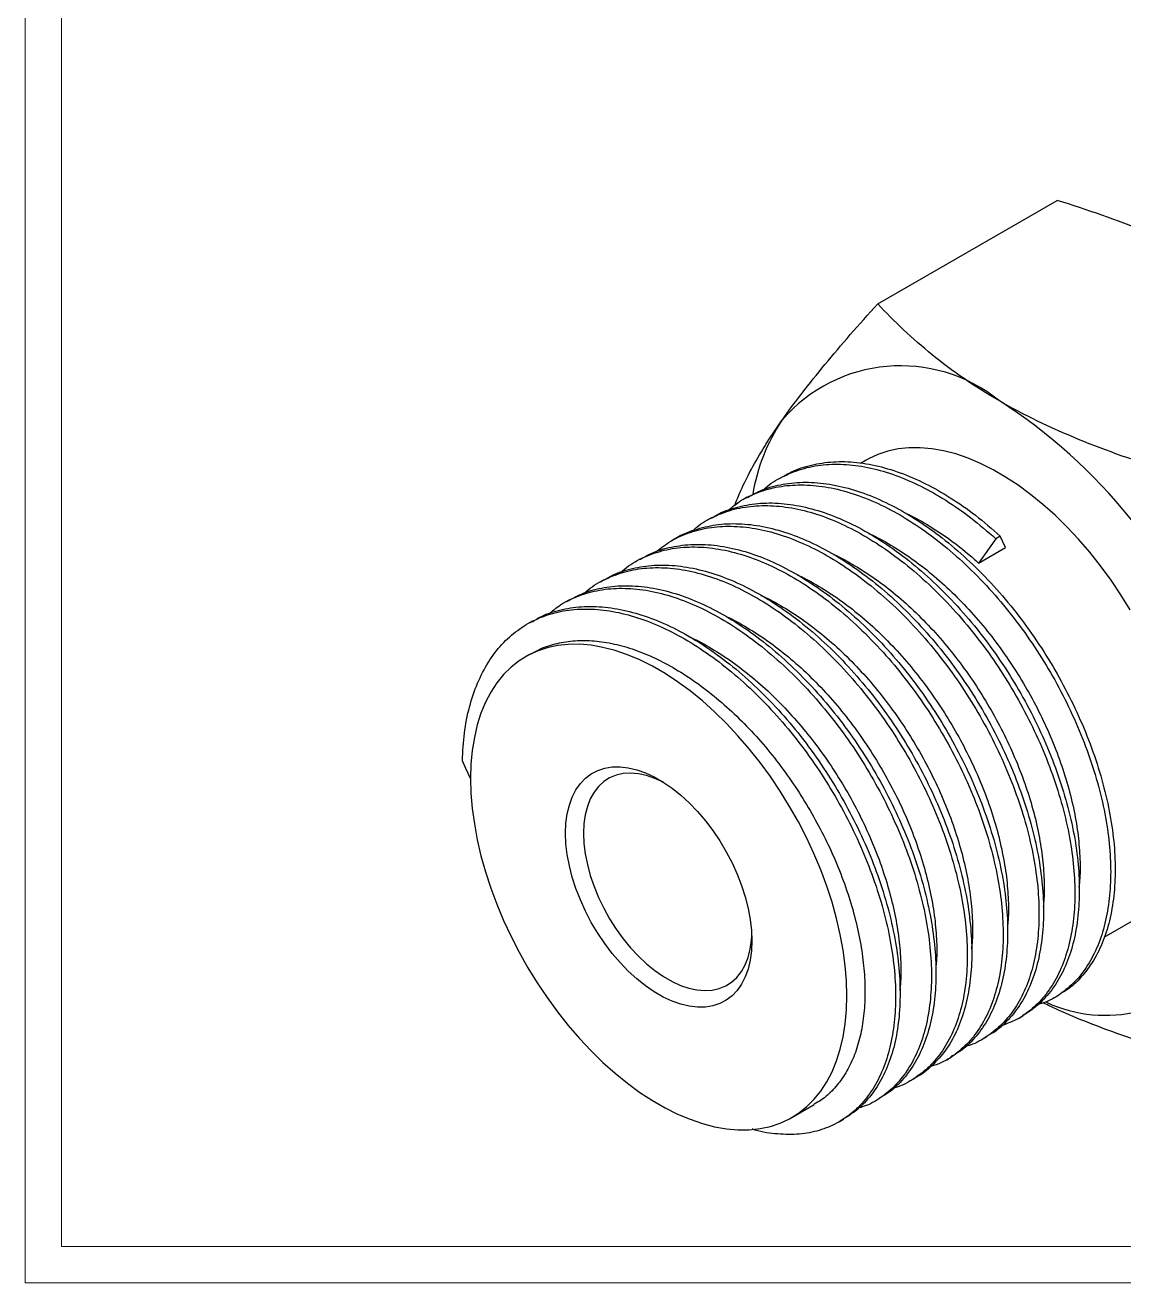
# Model space of a CAD drawing. Header units: millimetres. Extents: x 1419 to 2871, y 617 to 1285.
# Drawn here: x 2812.94 to 2830.27, y 1244.37 to 1264.22 of the extents above; entities that cross this region are included whole.
import ezdxf

# ---------------------------------------------------------------- set-up
doc = ezdxf.new("R2010")
doc.units = ezdxf.units.MM
doc.linetypes.add('SLD-Solid', pattern=[0])

msp = doc.modelspace()

# ---------------------------------------------------------------- linework, layer by layer
at = {"color": 5, "linetype": 'Continuous', "lineweight": 25}
for p, q in [((2826.388, 1259.826), (2829.217, 1261.459)), ((2826.207, 1257.358), (2826.118, 1257.307)), ((2824.895, 1257.101), (2824.824, 1257.06)), ((2824.329, 1256.774), (2824.258, 1256.733)), ((2823.763, 1256.448), (2823.693, 1256.407)), ((2828.322, 1256.159), (2828.251, 1256.118)), ((2828.404, 1255.979), (2828.322, 1256.159)), ((2823.198, 1256.121), (2823.127, 1256.08)), ((2828.251, 1256.118), (2827.98, 1255.734)), ((2827.98, 1255.734), (2828.404, 1255.979)), ((2822.632, 1255.794), (2822.561, 1255.754)), ((2822.066, 1255.468), (2821.995, 1255.427)), ((2821.501, 1255.141), (2821.43, 1255.101)), ((2820.935, 1254.815), (2820.864, 1254.774)), ((2820.904, 1254.297), (2820.833, 1254.256)), ((2829.962, 1249.827), (2830.407, 1250.084)), ((2829.174, 1248.872), (2829.244, 1248.912)), ((2828.608, 1248.545), (2828.679, 1248.586)), ((2828.042, 1248.219), (2828.113, 1248.26)), ((2827.477, 1247.892), (2827.548, 1247.933)), ((2826.911, 1247.566), (2826.982, 1247.606)), ((2826.345, 1247.239), (2826.416, 1247.28)), ((2825.033, 1246.981), (2825.386, 1247.185))]:
    msp.add_line(p, q, dxfattribs=at)
at = {"color": 3, "linetype": 'Continuous', "lineweight": 25}
msp.add_line((2825.779, 1246.912), (2825.85, 1246.953), dxfattribs=at)
at = {"color": 7, "linetype": 'SLD-Solid', "lineweight": 15}
for points in [[(2812.935, 1285.069), (2871.199, 1285.069), (2871.199, 1244.371), (2812.935, 1244.371)], [(2813.506, 1284.498), (2870.628, 1284.498), (2870.628, 1244.942), (2813.506, 1244.942)]]:
    msp.add_lwpolyline(points, close=True, dxfattribs=at)
at = {"color": 5, "linetype": 'Continuous', "lineweight": 25, "flags": 128}
for points in [[(2830.372, 1254.994), (2830.224, 1255.233), (2830.069, 1255.465), (2829.905, 1255.689), (2829.734, 1255.905), (2829.557, 1256.11), (2829.374, 1256.305), (2829.187, 1256.489), (2828.995, 1256.66), (2828.801, 1256.818), (2828.604, 1256.962), (2828.406, 1257.091), (2828.208, 1257.206), (2828.01, 1257.305), (2827.813, 1257.388), (2827.618, 1257.455), (2827.427, 1257.504), (2827.24, 1257.538), (2827.057, 1257.554), (2826.88, 1257.552), (2826.709, 1257.534), (2826.545, 1257.499), (2826.39, 1257.447), (2826.242, 1257.378), (2826.207, 1257.358)], [(2819.963, 1252.333), (2819.97, 1252.1), (2819.99, 1251.861), (2820.023, 1251.616), (2820.069, 1251.366), (2820.127, 1251.113), (2820.199, 1250.858), (2820.282, 1250.602), (2820.378, 1250.346), (2820.484, 1250.091), (2820.602, 1249.839), (2820.73, 1249.59), (2820.868, 1249.345), (2821.016, 1249.107), (2821.171, 1248.875), (2821.335, 1248.651), (2821.506, 1248.435), (2821.683, 1248.229), (2821.866, 1248.035), (2822.053, 1247.851), (2822.244, 1247.68), (2822.439, 1247.522), (2822.636, 1247.378), (2822.834, 1247.248), (2823.032, 1247.134), (2823.23, 1247.035), (2823.427, 1246.952), (2823.621, 1246.885), (2823.813, 1246.835), (2824, 1246.802), (2824.183, 1246.786), (2824.36, 1246.787), (2824.531, 1246.805), (2824.695, 1246.841), (2824.85, 1246.893), (2824.998, 1246.962), (2825.136, 1247.047), (2825.264, 1247.148), (2825.381, 1247.264), (2825.488, 1247.396), (2825.584, 1247.542), (2825.667, 1247.701), (2825.738, 1247.874), (2825.797, 1248.059), (2825.843, 1248.255), (2825.876, 1248.462), (2825.896, 1248.679), (2825.903, 1248.904), (2825.896, 1249.137), (2825.876, 1249.377), (2825.843, 1249.622), (2825.797, 1249.871), (2825.738, 1250.124), (2825.667, 1250.379), (2825.584, 1250.635), (2825.488, 1250.891), (2825.381, 1251.146), (2825.264, 1251.399), (2825.136, 1251.648), (2824.998, 1251.892), (2824.85, 1252.131), (2824.695, 1252.363), (2824.531, 1252.587), (2824.36, 1252.802), (2824.183, 1253.008), (2824, 1253.203), (2823.813, 1253.386), (2823.621, 1253.557), (2823.427, 1253.715), (2823.23, 1253.859), (2823.032, 1253.989), (2822.834, 1254.104), (2822.636, 1254.203), (2822.439, 1254.286), (2822.244, 1254.352), (2822.053, 1254.402), (2821.866, 1254.435), (2821.683, 1254.451), (2821.506, 1254.45), (2821.335, 1254.432), (2821.171, 1254.397), (2821.016, 1254.344), (2820.868, 1254.276), (2820.73, 1254.191), (2820.602, 1254.09), (2820.484, 1253.973), (2820.378, 1253.841), (2820.282, 1253.696), (2820.199, 1253.536), (2820.127, 1253.363), (2820.069, 1253.178), (2820.023, 1252.982), (2819.99, 1252.775), (2819.97, 1252.558), (2819.963, 1252.333)], [(2819.963, 1252.333), (2819.891, 1252.489), (2819.834, 1252.612)], [(2824.404, 1249.77), (2824.397, 1249.612), (2824.377, 1249.464), (2824.344, 1249.325), (2824.298, 1249.199), (2824.24, 1249.086), (2824.17, 1248.986), (2824.089, 1248.901), (2823.997, 1248.832), (2823.896, 1248.779), (2823.786, 1248.743), (2823.668, 1248.723), (2823.544, 1248.721), (2823.414, 1248.736), (2823.28, 1248.768), (2823.142, 1248.817), (2823.003, 1248.882), (2822.863, 1248.963), (2822.724, 1249.058), (2822.586, 1249.168), (2822.452, 1249.291), (2822.322, 1249.426), (2822.198, 1249.572), (2822.08, 1249.728), (2821.97, 1249.891), (2821.868, 1250.061), (2821.777, 1250.236), (2821.696, 1250.415), (2821.626, 1250.595), (2821.567, 1250.776), (2821.522, 1250.955), (2821.489, 1251.131), (2821.469, 1251.302), (2821.462, 1251.468), (2821.469, 1251.625), (2821.489, 1251.774), (2821.522, 1251.912), (2821.567, 1252.038), (2821.626, 1252.152), (2821.696, 1252.251), (2821.777, 1252.336), (2821.868, 1252.405), (2821.97, 1252.458), (2822.08, 1252.495), (2822.198, 1252.514), (2822.322, 1252.516), (2822.452, 1252.501), (2822.586, 1252.469), (2822.724, 1252.421), (2822.863, 1252.356), (2823.003, 1252.275), (2823.142, 1252.179), (2823.28, 1252.069), (2823.414, 1251.946), (2823.544, 1251.811), (2823.668, 1251.665), (2823.786, 1251.51), (2823.896, 1251.346), (2823.997, 1251.176), (2824.089, 1251.001), (2824.17, 1250.823), (2824.24, 1250.642), (2824.298, 1250.462), (2824.344, 1250.282), (2824.377, 1250.106), (2824.397, 1249.935), (2824.404, 1249.77)], [(2823.006, 1252.273), (2822.873, 1252.334), (2822.741, 1252.379), (2822.613, 1252.406), (2822.489, 1252.416), (2822.371, 1252.409), (2822.261, 1252.384), (2822.158, 1252.342), (2822.066, 1252.283), (2821.983, 1252.207), (2821.912, 1252.116), (2821.853, 1252.011), (2821.806, 1251.892), (2821.772, 1251.761), (2821.752, 1251.619), (2821.745, 1251.468), (2821.752, 1251.308), (2821.772, 1251.143), (2821.806, 1250.973), (2821.853, 1250.8), (2821.912, 1250.626), (2821.983, 1250.453), (2822.066, 1250.283), (2822.158, 1250.116), (2822.261, 1249.956), (2822.371, 1249.803), (2822.489, 1249.66), (2822.613, 1249.527), (2822.741, 1249.407), (2822.873, 1249.299), (2823.007, 1249.206), (2823.142, 1249.128), (2823.276, 1249.067), (2823.408, 1249.022), (2823.536, 1248.994), (2823.66, 1248.984), (2823.778, 1248.992), (2823.888, 1249.017), (2823.99, 1249.059), (2824.083, 1249.118), (2824.165, 1249.193), (2824.237, 1249.284), (2824.296, 1249.39), (2824.343, 1249.509), (2824.376, 1249.64), (2824.397, 1249.782), (2824.402, 1249.854)]]:
    msp.add_lwpolyline(points, dxfattribs=at)
at = {"color": 5, "linetype": 'Continuous', "lineweight": 25}
for centre, radius, start, end in [((2826.75, 1256.378), 2.469, 50.8996, 139.3194), ((2823.683, 1251.065), 8.581, 20.1963, 57.3928), ((2827.323, 1256.346), 2.945, 146.1413, 170.8166), ((2829.983, 1250.811), 2.217, 245.0892, 322.2753)]:
    msp.add_arc(centre, radius, start, end, dxfattribs=at)
for points, knots in [([(2831.871, 1260.351), (2831.484, 1260.574), (2831.056, 1260.78), (2830.163, 1261.147), (2829.697, 1261.309), (2829.217, 1261.459)], [0, 0, 0, 0, 0.5, 0.5, 1, 1, 1, 1]), ([(2824.878, 1257.987), (2824.975, 1258.125), (2825.081, 1258.269), (2825.308, 1258.563), (2825.429, 1258.714), (2825.81, 1259.176), (2826.09, 1259.496), (2826.388, 1259.826)], [0, 0, 0, 0, 0.25, 0.25, 0.5, 0.5, 1, 1, 1, 1]), ([(2828.307, 1258.294), (2827.92, 1258.517), (2827.563, 1258.764), (2826.929, 1259.279), (2826.647, 1259.549), (2826.388, 1259.826)], [0, 0, 0, 0, 0.5, 0.5, 1, 1, 1, 1]), ([(2830.961, 1257.186), (2830.478, 1257.336), (2830.004, 1257.502), (2829.112, 1257.869), (2828.694, 1258.07), (2828.307, 1258.294)], [0, 0, 0, 0, 0.5, 0.5, 1, 1, 1, 1]), ([(2824.132, 1256.644), (2824.162, 1256.722), (2824.233, 1256.901), (2824.389, 1257.212), (2824.566, 1257.517), (2824.734, 1257.78), (2824.83, 1257.918), (2824.878, 1257.987)], [0, 0, 0, 0, 0.201072, 0.464145, 0.731113, 0.865557, 1, 1, 1, 1]), ([(2824.591, 1256.894), (2824.598, 1256.901), (2824.684, 1256.986), (2824.882, 1257.099), (2825.186, 1257.228), (2825.526, 1257.293), (2825.891, 1257.299), (2826.275, 1257.243), (2826.67, 1257.127), (2827.067, 1256.956), (2827.465, 1256.73), (2827.863, 1256.455), (2828.121, 1256.231), (2828.251, 1256.118)], [0, 0, 0, 0, 0.008534, 0.106057, 0.204306, 0.304031, 0.404539, 0.505101, 0.604988, 0.703497, 0.800897, 0.899855, 1, 1, 1, 1]), ([(2824.906, 1257.102), (2824.922, 1257.113), (2825.029, 1257.185), (2825.26, 1257.265), (2825.596, 1257.335), (2825.962, 1257.34), (2826.346, 1257.284), (2826.74, 1257.168), (2827.138, 1256.996), (2827.535, 1256.771), (2827.933, 1256.496), (2828.192, 1256.272), (2828.322, 1256.159)], [0, 0, 0, 0, 0.019168, 0.126966, 0.236385, 0.346662, 0.456998, 0.566593, 0.674678, 0.781545, 0.890121, 1, 1, 1, 1]), ([(2824.023, 1256.561), (2824.083, 1256.61), (2824.227, 1256.73), (2824.496, 1256.856), (2824.821, 1256.948), (2825.177, 1256.977), (2825.555, 1256.946), (2825.946, 1256.854), (2826.343, 1256.704), (2826.741, 1256.5), (2827.138, 1256.243), (2827.533, 1255.935), (2827.919, 1255.578), (2828.287, 1255.181), (2828.63, 1254.752), (2828.941, 1254.3), (2829.22, 1253.828), (2829.466, 1253.339), (2829.675, 1252.837), (2829.844, 1252.333), (2829.966, 1251.837), (2830.042, 1251.361), (2830.071, 1250.908), (2830.054, 1250.483), (2829.992, 1250.086), (2829.883, 1249.727), (2829.729, 1249.413), (2829.535, 1249.15), (2829.303, 1248.946), (2829.096, 1248.816), (2828.959, 1248.776), (2828.92, 1248.764)], [0, 0, 0, 0, 0.024745, 0.059721, 0.095294, 0.131248, 0.167327, 0.203267, 0.238811, 0.273766, 0.309008, 0.344773, 0.380812, 0.416864, 0.452666, 0.487969, 0.522895, 0.558389, 0.594302, 0.630379, 0.666356, 0.701976, 0.737001, 0.772144, 0.807846, 0.843861, 0.879927, 0.915784, 0.951176, 0.986084, 1, 1, 1, 1]), ([(2824.331, 1256.77), (2824.409, 1256.812), (2824.584, 1256.907), (2824.893, 1256.987), (2825.248, 1257.019), (2825.625, 1256.987), (2826.017, 1256.895), (2826.414, 1256.745), (2826.811, 1256.541), (2827.209, 1256.284), (2827.604, 1255.976), (2827.99, 1255.619), (2828.358, 1255.222), (2828.7, 1254.793), (2829.011, 1254.34), (2829.29, 1253.868), (2829.536, 1253.38), (2829.746, 1252.878), (2829.914, 1252.374), (2830.037, 1251.878), (2830.113, 1251.402), (2830.142, 1250.949), (2830.125, 1250.523), (2830.063, 1250.127), (2829.954, 1249.768), (2829.801, 1249.453), (2829.604, 1249.194), (2829.434, 1249.027), (2829.321, 1248.965), (2829.298, 1248.952)], [0, 0, 0, 0, 0.030706, 0.068984, 0.107672, 0.146494, 0.185168, 0.223415, 0.261028, 0.298951, 0.337436, 0.376216, 0.415009, 0.453534, 0.491521, 0.529104, 0.567297, 0.605942, 0.644762, 0.683475, 0.721804, 0.759493, 0.797308, 0.835726, 0.874479, 0.913288, 0.951872, 0.989956, 1, 1, 1, 1]), ([(2823.468, 1256.243), (2823.489, 1256.263), (2823.592, 1256.359), (2823.81, 1256.477), (2824.121, 1256.593), (2824.467, 1256.646), (2824.836, 1256.64), (2825.223, 1256.571), (2825.619, 1256.444), (2826.017, 1256.261), (2826.414, 1256.025), (2826.811, 1255.737), (2827.202, 1255.399), (2827.578, 1255.017), (2827.931, 1254.6), (2828.255, 1254.156), (2828.547, 1253.691), (2828.806, 1253.209), (2829.031, 1252.711), (2829.216, 1252.207), (2829.357, 1251.707), (2829.452, 1251.221), (2829.499, 1250.759), (2829.501, 1250.322), (2829.457, 1249.914), (2829.366, 1249.539), (2829.23, 1249.206), (2829.051, 1248.922), (2828.834, 1248.694), (2828.596, 1248.523), (2828.418, 1248.458), (2828.335, 1248.428)], [0, 0, 0, 0, 0.00939, 0.044267, 0.079582, 0.115378, 0.151401, 0.18739, 0.223085, 0.258238, 0.293191, 0.32874, 0.364664, 0.400705, 0.4366, 0.472094, 0.507004, 0.542227, 0.577966, 0.613971, 0.649982, 0.685738, 0.720987, 0.755885, 0.791356, 0.82724, 0.86328, 0.899214, 0.934784, 0.969758, 1, 1, 1, 1]), ([(2823.767, 1256.441), (2823.805, 1256.465), (2823.936, 1256.548), (2824.194, 1256.631), (2824.537, 1256.688), (2824.907, 1256.68), (2825.294, 1256.612), (2825.69, 1256.485), (2826.087, 1256.302), (2826.485, 1256.066), (2826.882, 1255.778), (2827.272, 1255.44), (2827.648, 1255.058), (2828.002, 1254.64), (2828.326, 1254.197), (2828.617, 1253.732), (2828.877, 1253.25), (2829.102, 1252.752), (2829.287, 1252.248), (2829.428, 1251.747), (2829.523, 1251.262), (2829.57, 1250.8), (2829.571, 1250.363), (2829.527, 1249.955), (2829.437, 1249.58), (2829.301, 1249.246), (2829.121, 1248.964), (2828.915, 1248.739), (2828.753, 1248.636), (2828.677, 1248.589)], [0, 0, 0, 0, 0.015477, 0.053208, 0.091452, 0.129939, 0.168389, 0.206526, 0.244083, 0.281426, 0.319407, 0.357787, 0.396293, 0.434644, 0.472565, 0.509863, 0.547494, 0.585678, 0.624146, 0.66262, 0.700821, 0.738481, 0.775765, 0.813662, 0.852, 0.890505, 0.928897, 0.9669, 1, 1, 1, 1]), ([(2823.198, 1256.121), (2823.199, 1256.122), (2823.29, 1256.186), (2823.501, 1256.264), (2823.83, 1256.347), (2824.192, 1256.364), (2824.573, 1256.32), (2824.966, 1256.216), (2825.363, 1256.054), (2825.761, 1255.839), (2826.158, 1255.572), (2826.552, 1255.254), (2826.935, 1254.888), (2827.298, 1254.484), (2827.635, 1254.049), (2827.939, 1253.593), (2828.212, 1253.117), (2828.451, 1252.625), (2828.652, 1252.122), (2828.812, 1251.619), (2828.925, 1251.126), (2828.991, 1250.655), (2829.011, 1250.207), (2828.985, 1249.787), (2828.913, 1249.398), (2828.795, 1249.047), (2828.633, 1248.742), (2828.428, 1248.494), (2828.252, 1248.335), (2828.136, 1248.278), (2828.11, 1248.265)], [0, 0, 0, 0, 0.000645, 0.038103, 0.076175, 0.114599, 0.1531, 0.191395, 0.229215, 0.266476, 0.304225, 0.34248, 0.380971, 0.419418, 0.457544, 0.495084, 0.532443, 0.570438, 0.608827, 0.647334, 0.685678, 0.723586, 0.760877, 0.798527, 0.836723, 0.875196, 0.913668, 0.95186, 0.989504, 1, 1, 1, 1]), ([(2826.834, 1256.517), (2826.835, 1256.517), (2826.943, 1256.473), (2827.161, 1256.347), (2827.485, 1256.14), (2827.759, 1255.929), (2827.922, 1255.785), (2827.98, 1255.734)], [0, 0, 0, 0, 0.003001, 0.280291, 0.560639, 0.844715, 1, 1, 1, 1]), ([(2822.885, 1255.907), (2822.965, 1255.969), (2823.132, 1256.098), (2823.428, 1256.227), (2823.76, 1256.306), (2824.121, 1256.323), (2824.502, 1256.279), (2824.895, 1256.175), (2825.292, 1256.014), (2825.69, 1255.799), (2826.087, 1255.532), (2826.482, 1255.213), (2826.864, 1254.848), (2827.228, 1254.443), (2827.564, 1254.009), (2827.869, 1253.552), (2828.141, 1253.076), (2828.38, 1252.584), (2828.582, 1252.081), (2828.741, 1251.578), (2828.854, 1251.086), (2828.92, 1250.614), (2828.94, 1250.166), (2828.914, 1249.746), (2828.842, 1249.357), (2828.724, 1249.006), (2828.562, 1248.702), (2828.36, 1248.45), (2828.12, 1248.258), (2827.923, 1248.143), (2827.8, 1248.111), (2827.776, 1248.105)], [0, 0, 0, 0, 0.032425, 0.067443, 0.103035, 0.138956, 0.174948, 0.210749, 0.246105, 0.280939, 0.316229, 0.351992, 0.387975, 0.423918, 0.45956, 0.494655, 0.52958, 0.5651, 0.600989, 0.636987, 0.672833, 0.708272, 0.743133, 0.778331, 0.814038, 0.850005, 0.885971, 0.921675, 0.956866, 0.99173, 1, 1, 1, 1]), ([(2826.241, 1256.202), (2826.251, 1256.198), (2826.368, 1256.15), (2826.595, 1256.021), (2826.919, 1255.813), (2827.243, 1255.563), (2827.56, 1255.278), (2827.866, 1254.962), (2828.154, 1254.62), (2828.42, 1254.26), (2828.662, 1253.884), (2828.881, 1253.495), (2829.075, 1253.093), (2829.242, 1252.683), (2829.378, 1252.273), (2829.481, 1251.868), (2829.549, 1251.477), (2829.581, 1251.105), (2829.586, 1250.818), (2829.568, 1250.664), (2829.563, 1250.619)], [0, 0, 0, 0, 0.005677, 0.065127, 0.125233, 0.186138, 0.2475, 0.308957, 0.370148, 0.430718, 0.490344, 0.550141, 0.610837, 0.672096, 0.733563, 0.794874, 0.85567, 0.915612, 0.975132, 1, 1, 1, 1]), ([(2822.332, 1255.584), (2822.373, 1255.62), (2822.496, 1255.729), (2822.739, 1255.852), (2823.058, 1255.955), (2823.409, 1255.997), (2823.782, 1255.977), (2824.172, 1255.897), (2824.568, 1255.758), (2824.966, 1255.564), (2825.364, 1255.318), (2825.76, 1255.019), (2826.148, 1254.672), (2826.52, 1254.282), (2826.868, 1253.858), (2827.185, 1253.41), (2827.471, 1252.941), (2827.723, 1252.456), (2827.941, 1251.956), (2828.117, 1251.451), (2828.249, 1250.953), (2828.334, 1250.472), (2828.372, 1250.015), (2828.364, 1249.584), (2828.311, 1249.181), (2828.211, 1248.814), (2828.066, 1248.491), (2827.879, 1248.217), (2827.654, 1248.001), (2827.435, 1247.855), (2827.281, 1247.804), (2827.223, 1247.785)], [0, 0, 0, 0, 0.017259, 0.052206, 0.087704, 0.123633, 0.159737, 0.195754, 0.231424, 0.266505, 0.301646, 0.337357, 0.373393, 0.409492, 0.445393, 0.48084, 0.515777, 0.551189, 0.58707, 0.623164, 0.659211, 0.694949, 0.730132, 0.765177, 0.800818, 0.836821, 0.872927, 0.908874, 0.944406, 0.979365, 1, 1, 1, 1]), ([(2822.635, 1255.788), (2822.693, 1255.822), (2822.846, 1255.912), (2823.13, 1255.994), (2823.479, 1256.038), (2823.853, 1256.018), (2824.243, 1255.938), (2824.639, 1255.799), (2825.037, 1255.605), (2825.434, 1255.358), (2825.83, 1255.06), (2826.219, 1254.712), (2826.591, 1254.323), (2826.939, 1253.899), (2827.256, 1253.451), (2827.541, 1252.982), (2827.794, 1252.496), (2828.011, 1251.997), (2828.188, 1251.492), (2828.32, 1250.994), (2828.405, 1250.513), (2828.443, 1250.056), (2828.435, 1249.624), (2828.381, 1249.222), (2828.281, 1248.855), (2828.137, 1248.531), (2827.949, 1248.26), (2827.751, 1248.059), (2827.603, 1247.973), (2827.544, 1247.939)], [0, 0, 0, 0, 0.023115, 0.060971, 0.099287, 0.13779, 0.1762, 0.21424, 0.251651, 0.289127, 0.327211, 0.36564, 0.404138, 0.442423, 0.480226, 0.517484, 0.555249, 0.593513, 0.632006, 0.670447, 0.70856, 0.74608, 0.783453, 0.821461, 0.859856, 0.898362, 0.936697, 0.974589, 1, 1, 1, 1]), ([(2825.689, 1255.869), (2825.695, 1255.867), (2825.807, 1255.821), (2826.029, 1255.694), (2826.354, 1255.487), (2826.677, 1255.237), (2826.995, 1254.952), (2827.3, 1254.635), (2827.588, 1254.294), (2827.854, 1253.933), (2828.096, 1253.557), (2828.315, 1253.168), (2828.51, 1252.766), (2828.676, 1252.357), (2828.813, 1251.946), (2828.915, 1251.542), (2828.984, 1251.151), (2829.015, 1250.779), (2829.02, 1250.496), (2829.003, 1250.347), (2828.999, 1250.307)], [0, 0, 0, 0, 0.003097, 0.062864, 0.12329, 0.18452, 0.246208, 0.307993, 0.369509, 0.430402, 0.490346, 0.550461, 0.611481, 0.673066, 0.73486, 0.796497, 0.857618, 0.917879, 0.977716, 1, 1, 1, 1]), ([(2821.763, 1255.262), (2821.771, 1255.269), (2821.857, 1255.354), (2822.056, 1255.468), (2822.36, 1255.596), (2822.7, 1255.661), (2823.065, 1255.666), (2823.45, 1255.61), (2823.844, 1255.493), (2824.242, 1255.321), (2824.64, 1255.095), (2825.037, 1254.818), (2825.429, 1254.489), (2825.809, 1254.115), (2826.167, 1253.704), (2826.497, 1253.264), (2826.795, 1252.804), (2827.061, 1252.325), (2827.293, 1251.83), (2827.486, 1251.326), (2827.636, 1250.824), (2827.74, 1250.335), (2827.797, 1249.868), (2827.807, 1249.426), (2827.772, 1249.011), (2827.69, 1248.629), (2827.563, 1248.287), (2827.392, 1247.994), (2827.183, 1247.752), (2826.935, 1247.573), (2826.751, 1247.471), (2826.642, 1247.447), (2826.634, 1247.445)], [0, 0, 0, 0, 0.003245, 0.038125, 0.073273, 0.108947, 0.144899, 0.180868, 0.216594, 0.251825, 0.286666, 0.322067, 0.35789, 0.393882, 0.429779, 0.465324, 0.500278, 0.535327, 0.570937, 0.606864, 0.642847, 0.678626, 0.713947, 0.748773, 0.784089, 0.819865, 0.855848, 0.891776, 0.92739, 0.962444, 0.997393, 1, 1, 1, 1]), ([(2822.079, 1255.47), (2822.096, 1255.481), (2822.203, 1255.553), (2822.434, 1255.633), (2822.77, 1255.703), (2823.136, 1255.707), (2823.52, 1255.65), (2823.915, 1255.534), (2824.313, 1255.362), (2824.71, 1255.136), (2825.107, 1254.859), (2825.5, 1254.53), (2825.879, 1254.156), (2826.238, 1253.745), (2826.568, 1253.305), (2826.866, 1252.845), (2827.132, 1252.365), (2827.364, 1251.87), (2827.557, 1251.366), (2827.707, 1250.865), (2827.811, 1250.375), (2827.867, 1249.908), (2827.878, 1249.466), (2827.843, 1249.052), (2827.761, 1248.67), (2827.634, 1248.328), (2827.464, 1248.033), (2827.251, 1247.798), (2827.087, 1247.657), (2826.988, 1247.612), (2826.981, 1247.609)], [0, 0, 0, 0, 0.006771, 0.044428, 0.082648, 0.121167, 0.159703, 0.197979, 0.235724, 0.273052, 0.310979, 0.34936, 0.38792, 0.42638, 0.464462, 0.501911, 0.539461, 0.577613, 0.616104, 0.654656, 0.692988, 0.73083, 0.768142, 0.805978, 0.844308, 0.882859, 0.921352, 0.959508, 0.997064, 1, 1, 1, 1]), ([(2821.503, 1255.137), (2821.581, 1255.18), (2821.757, 1255.275), (2822.067, 1255.355), (2822.422, 1255.386), (2822.8, 1255.354), (2823.191, 1255.261), (2823.588, 1255.111), (2823.986, 1254.906), (2824.384, 1254.649), (2824.779, 1254.34), (2825.165, 1253.983), (2825.532, 1253.586), (2825.874, 1253.156), (2826.185, 1252.704), (2826.464, 1252.232), (2826.71, 1251.743), (2826.919, 1251.241), (2827.087, 1250.737), (2827.209, 1250.242), (2827.285, 1249.765), (2827.313, 1249.313), (2827.296, 1248.887), (2827.234, 1248.491), (2827.124, 1248.133), (2826.971, 1247.818), (2826.774, 1247.558), (2826.587, 1247.38), (2826.454, 1247.309), (2826.412, 1247.287)], [0, 0, 0, 0, 0.030746, 0.068716, 0.107092, 0.145598, 0.183954, 0.221885, 0.259189, 0.296808, 0.334983, 0.373448, 0.411925, 0.450133, 0.487805, 0.525084, 0.56297, 0.601302, 0.639807, 0.678203, 0.716215, 0.753592, 0.791105, 0.829214, 0.867653, 0.906145, 0.944412, 0.982181, 1, 1, 1, 1]), ([(2825.12, 1255.544), (2825.127, 1255.542), (2825.24, 1255.495), (2825.463, 1255.368), (2825.788, 1255.16), (2826.112, 1254.91), (2826.429, 1254.625), (2826.734, 1254.309), (2827.022, 1253.967), (2827.289, 1253.607), (2827.531, 1253.231), (2827.75, 1252.841), (2827.944, 1252.44), (2828.111, 1252.03), (2828.247, 1251.62), (2828.349, 1251.215), (2828.418, 1250.824), (2828.45, 1250.452), (2828.455, 1250.171), (2828.438, 1250.024), (2828.434, 1249.985)], [0, 0, 0, 0, 0.003731, 0.0635118, 0.1239518, 0.1851958, 0.2468981, 0.3086971, 0.3702278, 0.4311347, 0.491092, 0.551221, 0.6122548, 0.6738548, 0.7356631, 0.7973143, 0.8584486, 0.9187241, 0.9785751, 1, 1, 1, 1]), ([(2821.195, 1254.928), (2821.255, 1254.978), (2821.4, 1255.098), (2821.67, 1255.225), (2821.996, 1255.316), (2822.352, 1255.345), (2822.729, 1255.313), (2823.121, 1255.22), (2823.518, 1255.07), (2823.915, 1254.865), (2824.313, 1254.608), (2824.708, 1254.299), (2825.094, 1253.942), (2825.462, 1253.545), (2825.804, 1253.116), (2826.115, 1252.663), (2826.393, 1252.191), (2826.639, 1251.702), (2826.849, 1251.2), (2827.016, 1250.696), (2827.139, 1250.201), (2827.214, 1249.724), (2827.243, 1249.272), (2827.226, 1248.846), (2827.163, 1248.451), (2827.054, 1248.092), (2826.899, 1247.778), (2826.705, 1247.515), (2826.472, 1247.311), (2826.266, 1247.183), (2826.129, 1247.143), (2826.091, 1247.131)], [0, 0, 0, 0, 0.025053, 0.060031, 0.095604, 0.131557, 0.167632, 0.203567, 0.239104, 0.274053, 0.309297, 0.345062, 0.381099, 0.417147, 0.452943, 0.488237, 0.523162, 0.558657, 0.59457, 0.630643, 0.666615, 0.702228, 0.737245, 0.772391, 0.808093, 0.844106, 0.880169, 0.916019, 0.951404, 0.986309, 1, 1, 1, 1]), ([(2824.543, 1255.222), (2824.554, 1255.218), (2824.671, 1255.171), (2824.898, 1255.041), (2825.222, 1254.834), (2825.546, 1254.583), (2825.863, 1254.299), (2826.169, 1253.982), (2826.457, 1253.641), (2826.723, 1253.28), (2826.965, 1252.904), (2827.184, 1252.515), (2827.378, 1252.113), (2827.545, 1251.704), (2827.681, 1251.293), (2827.784, 1250.889), (2827.852, 1250.497), (2827.884, 1250.126), (2827.889, 1249.839), (2827.871, 1249.685), (2827.866, 1249.64)], [0, 0, 0, 0, 0.005841, 0.065298, 0.125411, 0.186323, 0.247691, 0.309155, 0.370352, 0.430929, 0.490561, 0.550364, 0.611067, 0.672334, 0.733807, 0.795124, 0.855927, 0.915876, 0.975403, 1, 1, 1, 1]), ([(2819.834, 1252.612), (2819.841, 1252.76), (2819.857, 1253.058), (2819.94, 1253.468), (2820.066, 1253.844), (2820.238, 1254.175), (2820.451, 1254.455), (2820.7, 1254.679), (2820.982, 1254.848), (2821.296, 1254.96), (2821.641, 1255.014), (2822.011, 1255.006), (2822.398, 1254.938), (2822.794, 1254.81), (2823.191, 1254.626), (2823.589, 1254.39), (2823.986, 1254.102), (2824.376, 1253.763), (2824.752, 1253.381), (2825.105, 1252.963), (2825.429, 1252.519), (2825.72, 1252.055), (2825.98, 1251.572), (2826.204, 1251.074), (2826.389, 1250.57), (2826.53, 1250.07), (2826.624, 1249.585), (2826.671, 1249.123), (2826.672, 1248.686), (2826.628, 1248.278), (2826.537, 1247.903), (2826.4, 1247.57), (2826.221, 1247.287), (2826.004, 1247.058), (2825.752, 1246.885), (2825.468, 1246.768), (2825.154, 1246.707), (2824.812, 1246.714), (2824.56, 1246.746), (2824.42, 1246.793), (2824.405, 1246.798)], [0, 0, 0, 0, 0.026522, 0.053482, 0.080696, 0.107967, 0.135096, 0.161892, 0.188285, 0.215015, 0.242107, 0.269369, 0.296604, 0.323614, 0.350213, 0.376668, 0.403574, 0.430762, 0.458037, 0.4852, 0.512058, 0.538475, 0.565135, 0.592184, 0.619433, 0.646685, 0.673741, 0.700414, 0.726825, 0.753672, 0.78083, 0.808104, 0.835297, 0.862213, 0.888678, 0.915263, 0.942265, 0.969497, 0.996761, 1, 1, 1, 1]), ([(2820.939, 1254.808), (2820.978, 1254.833), (2821.109, 1254.916), (2821.368, 1254.999), (2821.711, 1255.055), (2822.082, 1255.047), (2822.469, 1254.978), (2822.864, 1254.85), (2823.262, 1254.667), (2823.66, 1254.431), (2824.056, 1254.143), (2824.447, 1253.804), (2824.823, 1253.422), (2825.176, 1253.004), (2825.5, 1252.56), (2825.791, 1252.095), (2826.05, 1251.613), (2826.275, 1251.115), (2826.46, 1250.611), (2826.601, 1250.111), (2826.695, 1249.625), (2826.742, 1249.163), (2826.743, 1248.727), (2826.698, 1248.319), (2826.608, 1247.944), (2826.471, 1247.611), (2826.291, 1247.329), (2826.085, 1247.105), (2825.923, 1247.003), (2825.848, 1246.956)], [0, 0, 0, 0, 0.015784, 0.053519, 0.091764, 0.130251, 0.168699, 0.206831, 0.244381, 0.281728, 0.319711, 0.358093, 0.396598, 0.434945, 0.472861, 0.510154, 0.54779, 0.585976, 0.624444, 0.662916, 0.701112, 0.738766, 0.776051, 0.813952, 0.852291, 0.890795, 0.929184, 0.967182, 1, 1, 1, 1]), ([(2824.006, 1254.884), (2824.007, 1254.884), (2824.115, 1254.84), (2824.332, 1254.714), (2824.657, 1254.507), (2824.98, 1254.257), (2825.298, 1253.972), (2825.603, 1253.656), (2825.891, 1253.314), (2826.157, 1252.953), (2826.399, 1252.578), (2826.618, 1252.188), (2826.813, 1251.787), (2826.979, 1251.377), (2827.115, 1250.966), (2827.218, 1250.562), (2827.287, 1250.171), (2827.318, 1249.799), (2827.324, 1249.524), (2827.308, 1249.381), (2827.304, 1249.347)], [0, 0, 0, 0, 0.000502, 0.060644, 0.121449, 0.183063, 0.245138, 0.30731, 0.369212, 0.430487, 0.490807, 0.551299, 0.612701, 0.674674, 0.736855, 0.798879, 0.860382, 0.921022, 0.981235, 1, 1, 1, 1]), ([(2823.413, 1254.569), (2823.423, 1254.565), (2823.54, 1254.517), (2823.766, 1254.388), (2824.091, 1254.181), (2824.415, 1253.93), (2824.732, 1253.645), (2825.037, 1253.329), (2825.325, 1252.987), (2825.591, 1252.627), (2825.834, 1252.251), (2826.052, 1251.862), (2826.247, 1251.46), (2826.414, 1251.051), (2826.55, 1250.64), (2826.652, 1250.236), (2826.721, 1249.844), (2826.753, 1249.472), (2826.757, 1249.185), (2826.74, 1249.031), (2826.735, 1248.986)], [0, 0, 0, 0, 0.005628, 0.065085, 0.125197, 0.186108, 0.247476, 0.308939, 0.370136, 0.430712, 0.490344, 0.550147, 0.610849, 0.672115, 0.733588, 0.794904, 0.855707, 0.915655, 0.975181, 1, 1, 1, 1]), ([(2820.906, 1254.293), (2820.96, 1254.323), (2821.091, 1254.399), (2821.328, 1254.471), (2821.611, 1254.514), (2821.913, 1254.511), (2822.228, 1254.463), (2822.551, 1254.371), (2822.876, 1254.237), (2823.201, 1254.064), (2823.525, 1253.853), (2823.849, 1253.604), (2824.166, 1253.319), (2824.472, 1253.003), (2824.76, 1252.661), (2825.026, 1252.3), (2825.268, 1251.925), (2825.487, 1251.535), (2825.681, 1251.134), (2825.848, 1250.724), (2825.984, 1250.313), (2826.087, 1249.909), (2826.155, 1249.518), (2826.188, 1249.145), (2826.188, 1248.791), (2826.155, 1248.457), (2826.087, 1248.147), (2825.986, 1247.867), (2825.853, 1247.622), (2825.689, 1247.417), (2825.532, 1247.272), (2825.421, 1247.211), (2825.383, 1247.19)], [0, 0, 0, 0, 0.023284, 0.057332, 0.091773, 0.126409, 0.161037, 0.195452, 0.229459, 0.26298, 0.29687, 0.331211, 0.365809, 0.400461, 0.434962, 0.469114, 0.502734, 0.53645, 0.570673, 0.605213, 0.639871, 0.67444, 0.708719, 0.742517, 0.776077, 0.810164, 0.844629, 0.879272, 0.91389, 0.948279, 0.982244, 1, 1, 1, 1]), ([(2830.961, 1248.041), (2830.714, 1248.12), (2830.291, 1248.256), (2829.717, 1248.473), (2829.306, 1248.642), (2829.075, 1248.753), (2828.999, 1248.79)], [0, 0, 0, 0, 0.359494, 0.616291, 0.873782, 1, 1, 1, 1])]:
    msp.add_open_spline(points, degree=3, knots=knots, dxfattribs=at)

doc.saveas('drawing.dxf')
